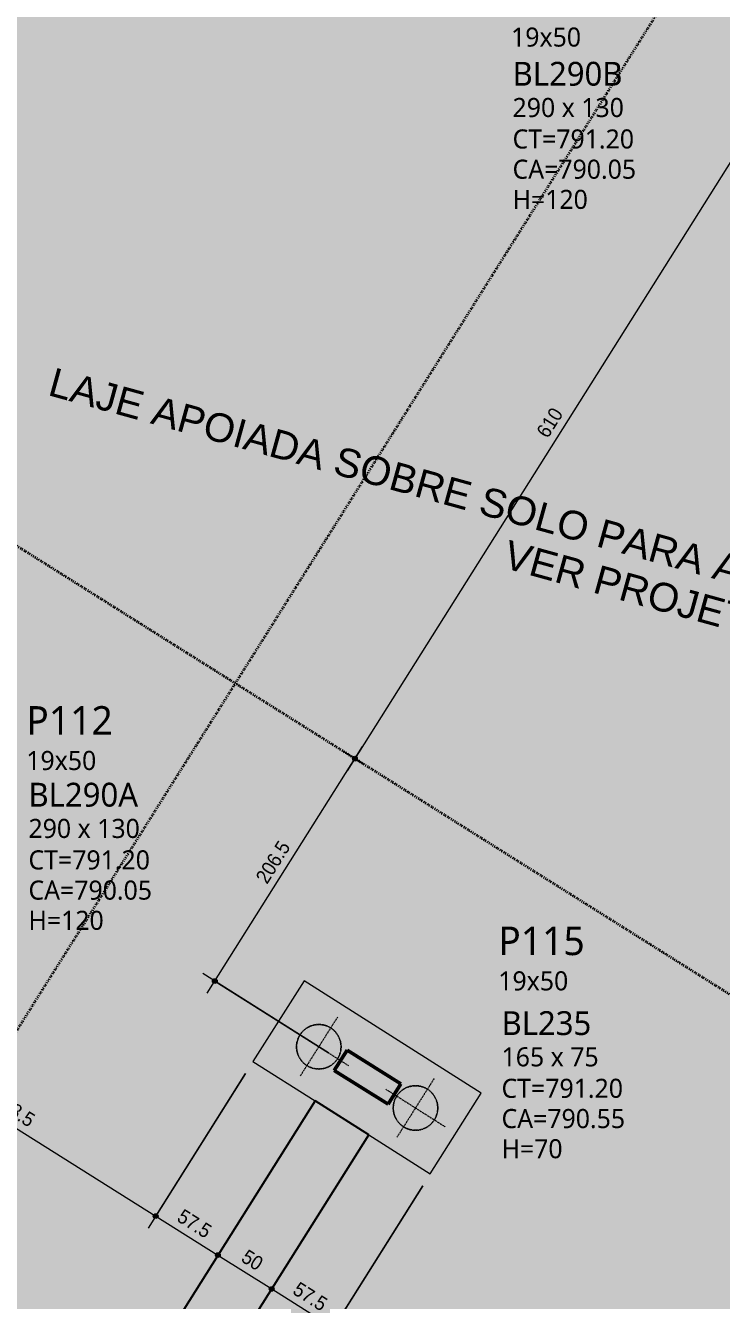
# Model space of a CAD drawing. Header units: centimetres. Extents: x -3523 to 38560, y -3196 to 88043.
# Drawn here: x -1998 to -1451, y 1886 to 2889 of the extents above; entities that cross this region are included whole.
import ezdxf

# ---------------------------------------------------------------- set-up
doc = ezdxf.new("R2010")
doc.units = ezdxf.units.CM
for name, pattern in [('Dash dot', [1.5875, 0.635, -0.47625, 0, -0.47625]), ('Hidden', [0.714375, 0.47625, -0.238125]), ('Traço', [0.635, 0.3175, -0.3175])]:
    doc.linetypes.add(name, pattern=pattern)
for name, color, linetype, lineweight in [('A-ANNO-DIMS', 7, 'Continuous', 9), ('A-ANNO-DIMS-75', 7, 'Continuous', 9), ('A-DETL-GENF', 7, 'Continuous', 18), ('G-ANNO-TEXT', 7, 'Continuous', 9), ('S-BEAM', 7, 'Continuous', 25), ('S-COLS', 7, 'Continuous', 25), ('S-COLS-IDEN', 7, 'Continuous', 9), ('S-FNDN', 7, 'Continuous', 25), ('S-FNDN-HDLN', 7, 'Traço', 18), ('S-FNDN-IDEN', 7, 'Continuous', 9), ('S-GRID', 7, 'Continuous', 9)]:
    doc.layers.add(name, color=color, linetype=linetype, lineweight=lineweight)
doc.styles.add('Arial', font='arial.ttf', dxfattribs={"height": 22.5})
doc.styles.add('Arial_1', font='arial.ttf', dxfattribs={"width": 0.9, "height": 11.25})
doc.styles.add('Gadugi', font='gadugi.ttf', dxfattribs={"height": 15})
doc.styles.add('Gadugi_1', font='gadugi.ttf', dxfattribs={"height": 22.5})
doc.styles.add('Gadugi_2', font='gadugi.ttf', dxfattribs={"height": 18.75})
doc.dimstyles.new('PED_1_5mm_ESQ', dxfattribs={"dimscale": 30.48, "dimtxt": 11.477918, "dimasz": 0.492126, "dimexe": 0.369094, "dimexo": 0.369094, "dimgap": 0.073819, "dimtad": 1, "dimdec": 1, "dimrnd": 0.5, "dimdsep": 46, "dimtxsty": 'Arial_1', "dimblk1": 'DOTSMALL', "dimblk2": 'DOTSMALL', "dimsah": 1, "dimcen": 0.09, "dimdle": 0.369094, "dimazin": 0, "dimtfac": 1, "dimtdec": 4, "dimtix": 1, "dimtmove": 0, "dimatfit": 3, "dimfxl": 1, "dimtvp": 1, "dimtolj": 1, "dimtzin": 0, "dimarcsym": 2})

# ---------------------------------------------------------------- blocks, each defined once
blk = doc.blocks.new('PED_BLRET-2EST_R01_2019 - 165x75x70-V12-PL B 002 - FUNDAÇÃO')
at = {"layer": 'S-FNDN', "linetype": 'Hidden', "lineweight": 18}
for p, q in [((-50, 27.5), (-50, -27.5)), ((40, 27.5), (40, -27.5)), ((-77.5, 0), (-29.8, 0)), ((20.2, 0), (67.5, 0))]:
    blk.add_line(p, q, dxfattribs=at)
at = {"layer": 'S-FNDN-HDLN'}
for p, q in [((-29.8, 0), (-22.5, 0)), ((12.5, 0), (20.2, 0))]:
    blk.add_line(p, q, dxfattribs=at)
for centre in [(-50, 0), (40, 0)]:
    blk.add_circle(centre, 17.5, dxfattribs=at)
blk = doc.blocks.new('DIMBLOCK138-PL B 002 - FUNDAÇÃO')
at = {"layer": 'A-ANNO-DIMS-75'}
h = blk.add_hatch(color=256, dxfattribs=at)
edge = h.paths.add_edge_path(flags=0)
edge.add_arc((-2131.6, 2101.1), 1.87, 0, 360)
h = blk.add_hatch(color=256, dxfattribs=at)
edge = h.paths.add_edge_path(flags=0)
edge.add_arc((-1896, 1952.7), 1.87, 0, 360)
for p, q in [((-2075.8, 2189.8), (-2137.6, 2091.5)), ((-2131.6, 2101.1), (-2075.8, 2189.8)), ((-2131.6, 2101.1), (-1896, 1952.7)), ((-1825.5, 2064.7), (-1902, 1943.2)), ((-1896, 1952.7), (-1825.5, 2064.7))]:
    blk.add_line(p, q, dxfattribs=at)
for centre in [(-2131.6, 2101.1), (-1896, 1952.7)]:
    blk.add_circle(centre, 1.87, dxfattribs=at)
at = {"layer": 'A-ANNO-DIMS-75', "color": 0, "insert": (-2019.6, 2050.5), "char_height": 11.25, "width": 41.956, "attachment_point": 1, "rotation": 327.8147, "line_spacing_factor": 0.941778, "style": 'Arial_1'}
blk.add_mtext('278.5', dxfattribs=at)
blk = doc.blocks.new('_DotSmall')
at = {"color": 0, "linetype": 'ByBlock', "const_width": 0.5}
blk.add_lwpolyline([(-0.0625, 0, 1), (0.0625, 0, 1)], format="xyb", close=True, dxfattribs=at)
blk = doc.blocks.new('DIMBLOCK139-PL B 002 - FUNDAÇÃO')
at = {"layer": 'A-ANNO-DIMS-75'}
h = blk.add_hatch(color=256, dxfattribs=at)
edge = h.paths.add_edge_path(flags=0)
edge.add_arc((-1896, 1952.7), 1.87, 0, 360)
h = blk.add_hatch(color=256, dxfattribs=at)
edge = h.paths.add_edge_path(flags=0)
edge.add_arc((-1847.1, 1922), 1.88, 0, 360)
for p, q in [((-1825.5, 2064.7), (-1902, 1943.2)), ((-1896, 1952.7), (-1825.5, 2064.7)), ((-1896, 1952.7), (-1847.1, 1922)), ((-1851.7, 1914.7), (-1841.1, 1931.5)), ((-1847.1, 1922), (-1851.7, 1914.7))]:
    blk.add_line(p, q, dxfattribs=at)
for centre, radius in [((-1896, 1952.7), 1.87), ((-1847.1, 1922), 1.88)]:
    blk.add_circle(centre, radius, dxfattribs=at)
at = {"layer": 'A-ANNO-DIMS-75', "color": 0, "insert": (-1874.1, 1958.9), "char_height": 11.25, "width": 32.633, "attachment_point": 1, "rotation": 327.8147, "line_spacing_factor": 0.941778, "style": 'Arial_1'}
blk.add_mtext('57.5', dxfattribs=at)
blk = doc.blocks.new('DIMBLOCK140-PL B 002 - FUNDAÇÃO')
at = {"layer": 'A-ANNO-DIMS-75'}
h = blk.add_hatch(color=256, dxfattribs=at)
edge = h.paths.add_edge_path(flags=0)
edge.add_arc((-1847.1, 1922), 1.88, 0, 360)
h = blk.add_hatch(color=256, dxfattribs=at)
edge = h.paths.add_edge_path(flags=0)
edge.add_arc((-1804.8, 1895.4), 1.88, 0, 360)
for p, q in [((-1851.7, 1914.7), (-1841.1, 1931.5)), ((-1847.1, 1922), (-1851.7, 1914.7)), ((-1847.1, 1922), (-1804.8, 1895.4)), ((-1809.4, 1888.1), (-1798.8, 1904.9)), ((-1804.8, 1895.4), (-1809.4, 1888.1))]:
    blk.add_line(p, q, dxfattribs=at)
for centre in [(-1847.1, 1922), (-1804.8, 1895.4)]:
    blk.add_circle(centre, 1.88, dxfattribs=at)
at = {"layer": 'A-ANNO-DIMS-75', "color": 0, "insert": (-1823.6, 1927.1), "char_height": 11.25, "width": 18.647, "attachment_point": 1, "rotation": 327.8147, "line_spacing_factor": 0.941778, "style": 'Arial_1'}
blk.add_mtext('50', dxfattribs=at)
blk = doc.blocks.new('DIMBLOCK141-PL B 002 - FUNDAÇÃO')
at = {"layer": 'A-ANNO-DIMS-75'}
h = blk.add_hatch(color=256, dxfattribs=at)
edge = h.paths.add_edge_path(flags=0)
edge.add_arc((-1804.8, 1895.4), 1.88, 0, 360)
h = blk.add_hatch(color=256, dxfattribs=at)
edge = h.paths.add_edge_path(flags=0)
edge.add_arc((-1756.3, 1864.9), 1.88, 0, 360)
for p, q in [((-1686.1, 1976.4), (-1762.3, 1855.3)), ((-1756.3, 1864.9), (-1686.1, 1976.4)), ((-1809.4, 1888.1), (-1798.8, 1904.9)), ((-1804.8, 1895.4), (-1809.4, 1888.1)), ((-1804.8, 1895.4), (-1756.3, 1864.9))]:
    blk.add_line(p, q, dxfattribs=at)
for centre in [(-1804.8, 1895.4), (-1756.3, 1864.9)]:
    blk.add_circle(centre, 1.88, dxfattribs=at)
at = {"layer": 'A-ANNO-DIMS-75', "color": 0, "insert": (-1783.1, 1901.6), "char_height": 11.25, "width": 32.633, "attachment_point": 1, "rotation": 327.8147, "line_spacing_factor": 0.941778, "style": 'Arial_1'}
blk.add_mtext('57.5', dxfattribs=at)
blk = doc.blocks.new('DIMBLOCK142-PL B 002 - FUNDAÇÃO')
at = {"layer": 'A-ANNO-DIMS-75'}
h = blk.add_hatch(color=256, dxfattribs=at)
edge = h.paths.add_edge_path(flags=0)
edge.add_arc((-1756.3, 1864.9), 1.88, 0, 360)
h = blk.add_hatch(color=256, dxfattribs=at)
edge = h.paths.add_edge_path(flags=0)
edge.add_arc((-1489.7, 1697.1), 1.88, 0, 360)
for p, q in [((-1686.1, 1976.4), (-1762.3, 1855.3)), ((-1756.3, 1864.9), (-1686.1, 1976.4)), ((-1756.3, 1864.9), (-1489.7, 1697.1)), ((-1419.3, 1809.1), (-1495.7, 1687.5)), ((-1489.7, 1697.1), (-1419.3, 1809.1))]:
    blk.add_line(p, q, dxfattribs=at)
for centre in [(-1756.3, 1864.9), (-1489.7, 1697.1)]:
    blk.add_circle(centre, 1.88, dxfattribs=at)
at = {"layer": 'A-ANNO-DIMS-75', "color": 0, "insert": (-1623.9, 1801.4), "char_height": 11.25, "width": 27.971, "attachment_point": 1, "rotation": 327.8147, "line_spacing_factor": 0.941778, "style": 'Arial_1'}
blk.add_mtext('315', dxfattribs=at)
blk = doc.blocks.new('DIMBLOCK167-PL B 002 - FUNDAÇÃO')
at = {"layer": 'A-ANNO-DIMS-75'}
h = blk.add_hatch(color=256, dxfattribs=at)
edge = h.paths.add_edge_path(flags=0)
edge.add_arc((-1940.1, 3159.7), 1.87, 0, 360)
h = blk.add_hatch(color=256, dxfattribs=at)
edge = h.paths.add_edge_path(flags=0)
edge.add_arc((-2265.1, 2643.3), 1.87, 0, 360)
for p, q in [((-2265.1, 2643.3), (-1940.1, 3159.7)), ((-1753.3, 3042.2), (-1949.6, 3165.7)), ((-1940.1, 3159.7), (-1753.3, 3042.2)), ((-2257.8, 2638.7), (-2274.6, 2649.3)), ((-2265.1, 2643.3), (-2257.8, 2638.7))]:
    blk.add_line(p, q, dxfattribs=at)
for centre in [(-1940.1, 3159.7), (-2265.1, 2643.3)]:
    blk.add_circle(centre, 1.87, dxfattribs=at)
at = {"layer": 'A-ANNO-DIMS-75', "color": 0, "insert": (-2123, 2900.6), "char_height": 11.25, "width": 27.971, "attachment_point": 1, "rotation": 57.8147, "line_spacing_factor": 0.941778, "style": 'Arial_1'}
blk.add_mtext('610', dxfattribs=at)
blk = doc.blocks.new('DIMBLOCK219-PL B 002 - FUNDAÇÃO')
at = {"layer": 'A-ANNO-DIMS-75'}
h = blk.add_hatch(color=256, dxfattribs=at)
edge = h.paths.add_edge_path(flags=0)
edge.add_arc((-1739.4, 2312.4), 1.88, 0, 360)
h = blk.add_hatch(color=256, dxfattribs=at)
edge = h.paths.add_edge_path(flags=0)
edge.add_arc((-1849.5, 2137.5), 1.87, 0, 360)
for p, q in [((-1855.4, 2128), (-1733.4, 2321.9)), ((-1732.1, 2307.8), (-1748.9, 2318.4)), ((-1739.4, 2312.4), (-1732.1, 2307.8)), ((-1760.1, 2081.2), (-1859, 2143.5)), ((-1849.5, 2137.5), (-1760.1, 2081.2))]:
    blk.add_line(p, q, dxfattribs=at)
for centre, radius in [((-1739.4, 2312.4), 1.88), ((-1849.5, 2137.5), 1.87)]:
    blk.add_circle(centre, radius, dxfattribs=at)
at = {"layer": 'A-ANNO-DIMS-75', "color": 0, "insert": (-1818, 2219.1), "char_height": 11.25, "width": 41.956, "attachment_point": 1, "rotation": 57.8147, "line_spacing_factor": 0.941778, "style": 'Arial_1'}
blk.add_mtext('206.5', dxfattribs=at)
blk = doc.blocks.new('DIMBLOCK222-PL B 002 - FUNDAÇÃO')
at = {"layer": 'A-ANNO-DIMS-75'}
h = blk.add_hatch(color=256, dxfattribs=at)
edge = h.paths.add_edge_path(flags=0)
edge.add_arc((-1414.3, 2828.8), 1.87, 0, 360)
h = blk.add_hatch(color=256, dxfattribs=at)
edge = h.paths.add_edge_path(flags=0)
edge.add_arc((-1739.4, 2312.4), 1.87, 0, 360)
for p, q in [((-1745.3, 2302.9), (-1414.3, 2828.8)), ((-1324.9, 2772.6), (-1423.9, 2834.8)), ((-1414.3, 2828.8), (-1324.9, 2772.6)), ((-1732.1, 2307.8), (-1748.9, 2318.4)), ((-1739.4, 2312.4), (-1732.1, 2307.8))]:
    blk.add_line(p, q, dxfattribs=at)
for centre in [(-1414.3, 2828.8), (-1739.4, 2312.4)]:
    blk.add_circle(centre, 1.87, dxfattribs=at)
at = {"layer": 'A-ANNO-DIMS-75', "color": 0, "insert": (-1597.3, 2569.7), "char_height": 11.25, "width": 27.971, "attachment_point": 1, "rotation": 57.8147, "line_spacing_factor": 0.941778, "style": 'Arial_1'}
blk.add_mtext('610', dxfattribs=at)

msp = doc.modelspace()

# ---------------------------------------------------------------- hatches: boundary and pattern name
at = {"layer": 'A-DETL-GENF', "true_color": 0xe6e6e6}
h = msp.add_hatch(color=254, dxfattribs=at)
h.paths.add_polyline_path([(-780.089, 706.316), (-386.115, 706.316), (-386.115, 707.119), (-490.138, 707.119), (-490.138, 819.102), (-113.138, 819.102), (-113.138, 707.119), (-124.365, 707.119), (-124.365, 706.316), (43.51, 706.316), (43.51, 770.619), (70.307, 770.619), (70.307, 1173.082), (306.417, 1173.082), (147.343, 1755.323), (97.342, 1755.323), (97.342, 1835.352), (-215.981, 1835.352), (-215.981, 1756.172), (-275.96, 1756.172), (-442.089, 1296.011), (-425.073, 1285.306), (-465.011, 1221.825), (-491.496, 1238.487), (-546.599, 1166.011), (-546.599, 1141.884), (-298.365, 1141.884), (-298.365, 1214.884), (-223.365, 1214.884), (-223.365, 1049.884), (-298.365, 1049.884), (-298.365, 1122.884), (-546.599, 1122.884), (-546.599, 1094.884), (-621.599, 1094.884), (-621.599, 1169.884), (-567.522, 1169.884), (-507.641, 1248.644), (-528.493, 1261.763), (-488.554, 1325.245), (-485.408, 1323.265), (-329.119, 1756.172), (-345.981, 1756.172), (-345.981, 1866.172), (-316.578, 1866.172), (-444.521, 2197.571), (-444.83, 2197.454), (-462.562, 2244.301), (-671.366, 2785.221), (-685.288, 2823.058), (-685.488, 2822.982), (-703.22, 2869.732), (-702.555, 2869.984), (-718.743, 2913.873), (-862.537, 3299.756), (-968.123, 3253.612), (-914.305, 3339.122), (-930.385, 3349.243), (-979.853, 3270.645), (-1027.785, 3380.324), (-999.447, 3392.709), (-1318.73, 3593.658), (-1333.645, 3569.961), (-1357.562, 3585.013), (-1342.647, 3608.71), (-1358.727, 3618.831), (-1373.642, 3595.134), (-1397.12, 3609.91), (-1382.205, 3633.607), (-1824.457, 3911.949), (-1862.275, 3851.86), (-1909.247, 3881.422), (-3097.084, 1994.095), (-2170.119, 1408.797), (-2169.792, 1409.316), (-2127.476, 1382.683), (-2127.841, 1382.102), (-1767.194, 1154.384), (-1737.355, 1154.384), (-1351.153, 1779.215), (-1413.278, 1818.573), (-1373.141, 1881.929), (-1233.757, 1793.627), (-1248.497, 1770.361), (-909.742, 1557.157), (-894.827, 1580.854), (-831.352, 1540.905), (-871.302, 1477.43), (-899.843, 1495.393), (-1197.486, 1153.393), (-1178.443, 1141.408), (-1218.392, 1077.933), (-1281.867, 1117.882), (-1279.683, 1121.353), (-1695.298, 1108.989), (-1460.081, 960.469), (-1310.615, 970.198), (-1282.615, 970.198), (-1282.615, 988.119), (-857.365, 988.119), (-857.365, 707.119), (-852.365, 707.119), (-852.365, 706.316), (-787.91, 706.316)], flags=0)
h.paths.add_polyline_path([(-1711.866, 1127.504), (-1267.491, 1140.724), (-1241.918, 1181.357), (-1213.76, 1163.636), (-916.117, 1505.636), (-934.777, 1517.38), (-919.862, 1541.077), (-1258.665, 1754.311), (-1273.895, 1730.271), (-1335.101, 1769.046), (-1715.019, 1154.384), (-1711.866, 1154.384), (-1711.866, 1137.129)], flags=0)
h.paths.add_polyline_path([(317.769, 1321.247), (317.769, 1754.601), (277.762, 1754.601), (277.762, 1835.352), (227.342, 1835.352), (227.342, 1755.323), (199.175, 1755.323), (306.417, 1362.799)], flags=0)
h.paths.add_polyline_path([(-17.803, 1780.55), (-17.803, 1796.55), (-1.803, 1796.55), (-2.348, 1792.409), (-3.947, 1788.55), (-6.489, 1785.236), (-9.803, 1782.694), (-13.662, 1781.095)], flags=0)
h.paths.add_polyline_path([(-33.803, 1796.55), (-33.258, 1800.691), (-31.659, 1804.55), (-29.117, 1807.864), (-25.803, 1810.406), (-21.944, 1812.005), (-17.803, 1812.55), (-17.803, 1796.55), (-33.258, 1796.55)], flags=0)
h.paths.add_polyline_path([(-1713.322, 2040.579), (-1755.638, 2067.212), (-1745.518, 2083.292), (-1703.201, 2056.659), (-1711.577, 2043.352)], flags=0)
h.paths.add_polyline_path([(-2141.673, 2310.054), (-2183.989, 2336.687), (-2173.869, 2352.768), (-2131.552, 2326.135)], flags=0)
h.paths.add_polyline_path([(-872.017, 2476.309), (-914.333, 2502.941), (-904.213, 2519.022), (-861.896, 2492.389)], flags=0)
h.paths.add_polyline_path([(-1278.153, 2731.912), (-1320.47, 2758.545), (-1310.349, 2774.626), (-1268.033, 2747.993), (-1275.233, 2736.552)], flags=0)
h.paths.add_polyline_path([(-1706.492, 3001.506), (-1748.808, 3028.139), (-1738.688, 3044.22), (-1696.371, 3017.587)], flags=0)
h.paths.add_polyline_path([(-866.215, 3298.666), (-862.634, 3300.018), (-865.839, 3308.62), (-871.262, 3312.032), (-868.974, 3305.973)], flags=0)
at = {"layer": 'S-COLS', "true_color": 0x808080}
msp.add_hatch(color=8, dxfattribs=at).paths.add_polyline_path([(-1713.322, 2040.579), (-1703.201, 2056.659), (-1745.518, 2083.292), (-1755.638, 2067.212), (-1717.728, 2043.352)], flags=0)

# ---------------------------------------------------------------- linework, layer by layer
at = {"layer": 'S-BEAM'}
for p, q in [((-1770.746, 2043.352), (-2124.007, 1482.064)), ((-1728.508, 2016.594), (-1770.746, 2043.352)), ((-2081.808, 1455.244), (-1728.508, 2016.594))]:
    msp.add_line(p, q, dxfattribs=at)
at = {"layer": 'S-COLS', "lineweight": 50}
for p, q in [((-1745.518, 2083.292), (-1755.638, 2067.212)), ((-1703.201, 2056.659), (-1745.518, 2083.292)), ((-1755.638, 2067.212), (-1713.322, 2040.579)), ((-1713.322, 2040.579), (-1703.201, 2056.659))]:
    msp.add_line(p, q, dxfattribs=at)
at = {"layer": 'S-FNDN', "lineweight": 18}
for p, q in [((-1779.379, 2137.605), (-1819.516, 2074.249)), ((-1639.996, 2049.303), (-1779.379, 2137.605)), ((-1819.516, 2074.249), (-1770.746, 2043.352)), ((-1680.133, 1985.947), (-1639.996, 2049.303)), ((-1770.746, 2043.352), (-1728.508, 2016.594)), ((-1728.508, 2016.594), (-1680.133, 1985.947))]:
    msp.add_line(p, q, dxfattribs=at)
at = {"layer": 'S-FNDN-HDLN'}
for centre, start, end in [((-1767.77, 2085.859), 143.669487, 147.64489), ((-1767.77, 2085.859), 136.507648, 143.4199), ((-1767.77, 2085.859), 128.324166, 136.277909), ((-1767.77, 2085.859), 121.150575, 128.050939), ((-1767.77, 2085.859), 112.974882, 120.937735), ((-1767.77, 2085.859), 105.797518, 112.673024), ((-1767.77, 2085.859), 97.620137, 105.599236), ((-1767.77, 2085.859), 90.447622, 97.282898), ((-1767.77, 2085.859), 82.257645, 90.262012), ((-1767.77, 2085.859), 75.100236, 81.875574), ((-1767.77, 2085.859), 66.883728, 74.925754), ((-1767.77, 2085.859), 59.75485, 66.443009), ((-1767.77, 2085.859), 51.492045, 59.590217), ((-1767.77, 2085.859), 44.411062, 50.971331), ((-1767.77, 2085.859), 36.070641, 44.255207), ((-1767.77, 2085.859), 29.068547, 35.43435), ((-1767.77, 2085.859), 174.352045, 182.314898), ((-1767.77, 2085.859), 167.238841, 174.139204), ((-1767.77, 2085.859), 159.01187, 166.965614), ((-1767.77, 2085.859), 151.86988, 158.782131), ((-1767.77, 2085.859), 147.64489, 151.620293), ((-1767.77, 2085.859), 20.593921, 28.920562), ((-1767.77, 2085.859), 13.727038, 19.775973), ((-1767.77, 2085.859), 4.995368, 13.586151), ((-1767.77, 2085.859), 358.386316, 3.85039), ((-1767.77, 2085.859), 182.616755, 189.492261), ((-1767.77, 2085.859), 189.690544, 197.669642), ((-1767.77, 2085.859), 198.006881, 204.842157), ((-1767.77, 2085.859), 205.027767, 213.032134), ((-1767.77, 2085.859), 213.414206, 220.189544), ((-1767.77, 2085.859), 312.372188, 324.782816), ((-1767.77, 2085.859), 330.506964, 342.917591), ((-1767.77, 2085.859), 343.046195, 347.123022), ((-1767.77, 2085.859), 349.031153, 358.251859), ((-1767.77, 2085.859), 220.364026, 228.406051), ((-1767.77, 2085.859), 228.84677, 235.53493), ((-1767.77, 2085.859), 235.699562, 243.797734), ((-1767.77, 2085.859), 244.318448, 250.878718), ((-1767.77, 2085.859), 251.034573, 259.219138), ((-1767.77, 2085.859), 259.855429, 266.221233), ((-1767.77, 2085.859), 266.369217, 274.695859), ((-1767.77, 2085.859), 275.513806, 281.562741), ((-1767.77, 2085.859), 281.703629, 290.294411), ((-1767.77, 2085.859), 291.439389, 296.903463), ((-1767.77, 2085.859), 297.03792, 306.258626), ((-1767.77, 2085.859), 308.166758, 312.243584), ((-1691.742, 2037.694), 151.86988, 158.782131), ((-1691.742, 2037.694), 147.64489, 151.620293), ((-1691.742, 2037.694), 143.669487, 147.64489), ((-1691.742, 2037.694), 136.507648, 143.4199), ((-1691.742, 2037.694), 128.324166, 136.277909), ((-1691.742, 2037.694), 121.150575, 128.050939), ((-1691.742, 2037.694), 112.974882, 120.937735), ((-1691.742, 2037.694), 105.797518, 112.673024), ((-1691.742, 2037.694), 97.620137, 105.599236), ((-1691.742, 2037.694), 90.447622, 97.282898), ((-1691.742, 2037.694), 82.257645, 90.262012), ((-1691.742, 2037.694), 75.100236, 81.875574), ((-1691.742, 2037.694), 66.883728, 74.925754), ((-1691.742, 2037.694), 59.75485, 66.443009), ((-1691.742, 2037.694), 51.492045, 59.590217), ((-1691.742, 2037.694), 44.411062, 50.971331), ((-1691.742, 2037.694), 36.070641, 44.255207), ((-1691.742, 2037.694), 29.068547, 35.43435), ((-1691.742, 2037.694), 20.593921, 28.920562), ((-1691.742, 2037.694), 174.352045, 182.314898), ((-1691.742, 2037.694), 182.616755, 189.492261), ((-1691.742, 2037.694), 167.238841, 174.139204), ((-1691.742, 2037.694), 159.01187, 166.965614), ((-1691.742, 2037.694), 13.727038, 19.775973), ((-1691.742, 2037.694), 4.995368, 13.586151), ((-1691.742, 2037.694), 349.031153, 358.251859), ((-1691.742, 2037.694), 358.386316, 3.85039), ((-1691.742, 2037.694), 189.690544, 197.669642), ((-1691.742, 2037.694), 198.006881, 204.842157), ((-1691.742, 2037.694), 205.027767, 213.032134), ((-1691.742, 2037.694), 213.414206, 220.189544), ((-1691.742, 2037.694), 220.364026, 228.406051), ((-1691.742, 2037.694), 312.372188, 324.782816), ((-1691.742, 2037.694), 330.506964, 342.917591), ((-1691.742, 2037.694), 343.046195, 347.123022), ((-1691.742, 2037.694), 228.84677, 235.53493), ((-1691.742, 2037.694), 235.699562, 243.797734), ((-1691.742, 2037.694), 244.318448, 250.878718), ((-1691.742, 2037.694), 251.034573, 259.219138), ((-1691.742, 2037.694), 259.855429, 266.221233), ((-1691.742, 2037.694), 266.369217, 274.695859), ((-1691.742, 2037.694), 275.513806, 281.562741), ((-1691.742, 2037.694), 281.703629, 290.294411), ((-1691.742, 2037.694), 291.439389, 296.903463), ((-1691.742, 2037.694), 297.03792, 306.258626), ((-1691.742, 2037.694), 308.166758, 312.243584)]:
    msp.add_arc(centre, 17.5, start, end, dxfattribs=at)
at = {"layer": 'S-GRID', "color": 253, "linetype": 'Dash dot', "lineweight": 35, "true_color": 0xb3a2c7}
msp.add_line((-903.828, 3848.674), (-2597.659, 1157.384), dxfattribs=at)
at = {"layer": 'S-GRID', "color": 114, "linetype": 'Dash dot', "lineweight": 35, "true_color": 0x00b050}
msp.add_line((-199.392, 1343.203), (-3103.954, 3171.262), dxfattribs=at)

# ---------------------------------------------------------------- block references
at = {"layer": 'S-FNDN', "linetype": 'Traço', "lineweight": 18, "rotation": 327.6448896955055}
msp.add_blockref('PED_BLRET-2EST_R01_2019 - 165x75x70-V12-PL B 002 - FUNDAÇÃO', (-1725.532, 2059.1), dxfattribs=at)

# ---------------------------------------------------------------- texts
at = {"layer": 'G-ANNO-TEXT', "color": 1, "true_color": 0xff0000, "char_height": 22.5, "attachment_point": 1, "rotation": 344.581587, "style": 'Arial'}
for s, insert, width in [('LAJE APOIADA SOBRE SOLO PARA APOIO DAS PAREDES DOS DEPÓSITOS -', (-1975.703, 2620.242), 1429.80966), (' VER PROJETO ESPECÍFICO', (-1626.52, 2486.888), 528.51248)]:
    msp.add_mtext(s, dxfattribs=dict(at, insert=insert, width=width))
at = {"layer": 'S-COLS-IDEN', "attachment_point": 1}
for s, insert, char_height, width, style in [('19x50', (-1616.632, 2887.396), 15, 67.34175, 'Gadugi'), ('P112', (-1997.736, 2353.728), 22.5, 84.77845, 'Gadugi_1'), ('19x50', (-1997.736, 2318.494), 15, 67.34175, 'Gadugi'), ('P115', (-1626.701, 2180.424), 22.5, 84.77845, 'Gadugi_1'), ('19x50', (-1626.701, 2145.19), 15, 67.34175, 'Gadugi')]:
    msp.add_mtext(s, dxfattribs=dict(at, insert=insert, char_height=char_height, width=width, style=style))
at = {"layer": 'S-FNDN-IDEN', "color": 5, "true_color": 0x0000ff, "char_height": 18.75, "attachment_point": 1, "style": 'Gadugi_2'}
for s, insert, width in [('BL290B', (-1615.446, 2860.412), 103.41769), ('BL290A', (-1996.006, 2293.465), 105.82275), ('BL235', (-1624.116, 2113.833), 85.37972)]:
    msp.add_mtext(s, dxfattribs=dict(at, insert=insert, width=width))
at = {"layer": 'S-FNDN-IDEN', "char_height": 15, "attachment_point": 1, "style": 'Gadugi'}
for s, insert, width in [('290 x 130', (-1615.446, 2831.999), 109.43034), ('CT=791.20', (-1615.446, 2807.269), 122.05692), ('CA=790.05', (-1615.446, 2783.491), 125.06325), ('H=120', (-1615.446, 2759.745), 77.56327), ('290 x 130', (-1996.006, 2265.051), 109.43034), ('CT=791.20', (-1996.006, 2240.322), 122.05692), ('CA=790.05', (-1996.006, 2216.543), 125.06325), ('H=120', (-1996.006, 2192.798), 77.56327), ('165 x 75', (-1624.116, 2085.42), 95.60123), ('CT=791.20', (-1624.116, 2060.69), 122.05692), ('CA=790.55', (-1624.116, 2036.912), 125.06325), ('H=70', (-1624.116, 2013.167), 63.73416)]:
    msp.add_mtext(s, dxfattribs=dict(at, insert=insert, width=width))

# ---------------------------------------------------------------- dimensions: what is measured, and where the dimension line sits
at = {"layer": 'A-ANNO-DIMS'}
for base, p1, p2, angle, override, picture, middle in [((-1940.054, 3159.73), (-2267.327, 2644.71), (-1743.748, 3036.18), 57.814711, {"dimpost": '<>', "dimfxl": 653.745773}, 'DIMBLOCK167-PL B 002 - FUNDAÇÃO', (-2109.334, 2905.772)), ((-1414.33, 2828.843), (-1741.599, 2313.83), (-1315.41, 2766.585), 57.81471, {"dimpost": '<>', "dimfxl": 621.791868}, 'DIMBLOCK222-PL B 002 - FUNDAÇÃO', (-1583.608, 2574.888)), ((-1739.355, 2312.418), (-1750.578, 2075.252), (-1741.599, 2313.83), 57.814715, {"dimpost": '<>', "dimfxl": 238.746911}, 'DIMBLOCK219-PL B 002 - FUNDAÇÃO', (-1801.171, 2229.208)), ((-1895.987, 1952.747), (-2069.795, 2199.322), (-1819.516, 2074.249), 327.814712, {"dimpost": '<>', "dimfxl": 279.790642}, 'DIMBLOCK138-PL B 002 - FUNDAÇÃO', (-2009.555, 2033.67)), ((-1847.125, 1921.995), (-1819.516, 2074.249), (-1845.712, 1924.239), 327.814712, {"dimpost": '<>', "dimfxl": 152.28006}, 'DIMBLOCK139-PL B 002 - FUNDAÇÃO', (-1867.31, 1944.117)), ((-1756.343, 1864.859), (-1803.396, 1897.606), (-1680.133, 1985.947), 327.814712, {"dimpost": '<>', "dimfxl": 151.650231}, 'DIMBLOCK141-PL B 002 - FUNDAÇÃO', (-1776.33, 1886.857)), ((-1489.748, 1697.071), (-1680.133, 1985.947), (-1413.278, 1818.573), 327.814712, {"dimpost": '<>', "dimfxl": 315.001104}, 'DIMBLOCK142-PL B 002 - FUNDAÇÃO', (-1618.785, 1787.734)), ((-1804.808, 1895.362), (-1845.712, 1924.239), (-1803.396, 1897.606), 327.814712, {"dimpost": '<>', "dimfxl": 50}, 'DIMBLOCK140-PL B 002 - FUNDAÇÃO', (-1821.709, 1915.444))]:
    dim = msp.add_linear_dim(base=base, p1=p1, p2=p2, angle=angle, dimstyle='PED_1_5mm_ESQ', override=override, dxfattribs=at)
    dim.commit()
    dim.dimension.update_dxf_attribs({"geometry": picture, "text_midpoint": middle})

doc.saveas('drawing.dxf')
